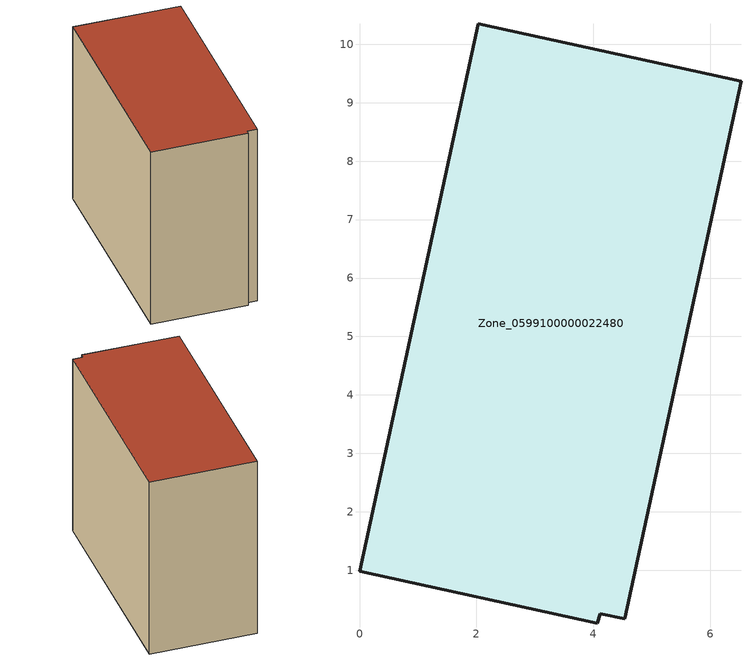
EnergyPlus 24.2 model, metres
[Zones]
Zone_0599100000022480
 floor ground (C_G): 4.54,0.17 4.12,0.25 4.07,0.09 0,0.98 2.03,10.35 6.53,9.37 z0
 wall outside (C_F): 6.53,9.37 2.03,10.35 0,0.98 4.07,0.09 4.12,0.25 4.54,0.17 6.53,9.37 z0:8.36
 roof outside (C_R): 4.12,0.25 4.54,0.17 6.53,9.37 2.03,10.35 0,0.98 4.07,0.09 z8.36
[BUILDING]
Pand.0599100000022480: North Axis=0; Terrain=City; Loads Convergence Tolerance Value=0.04; Temperature Convergence Tolerance Value=0.4; Solar Distribution=FullExterior; Maximum Number of Warmup Days=25; Minimum Number of Warmup Days=1
[Site:Location]
Rotterdam.The.Hague.AP_ZH_NLD Design_Conditions: Latitude=51.96; Longitude=4.45; Time Zone=1; Elevation=-4.5
[SITE:GROUNDTEMPERATURE:BUILDINGSURFACE]
18, 18, 18, 18, 18, 18, 18, 18, 18, 18, 18, 18
[MATERIAL] Thermal Absorptance=0.9; Solar Absorptance=0.7; Visible Absorptance=0.7
Name | Roughness | Thickness | Conductivity | Density | Specific Heat
G.TC.1975-1991 | MediumSmooth | 0.15 | 0.288461 | 540 | 1210
F.TC.1975-1991 | Rough | 0.3 | 0.230769 | 1920 | 840
R.TC.1975-1991 | MediumRough | 0.2 | 0.153846 | 1500 | 1000
[CONSTRUCTION]
C_G: G.TC.1975-1991
C_F: F.TC.1975-1991
C_R: R.TC.1975-1991
[ZONE]
Zone_0599100000022480: Type=1; Multiplier=1; Ceiling Height=Autocalculate; Volume=Autocalculate; Floor Area=autocalculate; Part of Total Floor Area=Yes
[ZONEINFILTRATION:DESIGNFLOWRATE]
Infil_Zone_0599100000022480: Zone or ZoneList or Space or SpaceList=Zone_0599100000022480; Schedule=AlwaysOn; Design Flow Rate Calculation Method=Flow/Area; Flow Rate per Floor Area=0.003; Constant Term Coefficient=1; Temperature Term Coefficient=0; Velocity Term Coefficient=0; Velocity Squared Term Coefficient=0
[HVACTEMPLATE:ZONE:IDEALLOADSAIRSYSTEM]
Zone_0599100000022480: Maximum Heating Supply Air Temperature=50; Minimum Cooling Supply Air Temperature=13; Maximum Heating Supply Air Humidity Ratio=0.0156; Minimum Cooling Supply Air Humidity Ratio=0.0077; Heating Limit=NoLimit; Cooling Limit=NoLimit; Dehumidification Control Type=ConstantSensibleHeatRatio; Cooling Sensible Heat Ratio=0.7; Dehumidification Setpoint=60; Humidification Control Type=None; Humidification Setpoint=30; Outdoor Air Method=None; Outdoor Air Flow Rate per Person=0.00944; Outdoor Air Flow Rate per Zone Floor Area=0; Outdoor Air Flow Rate per Zone=0; Demand Controlled Ventilation Type=None; Outdoor Air Economizer Type=NoEconomizer; Heat Recovery Type=None; Sensible Heat Recovery Effectiveness=0.7; Latent Heat Recovery Effectiveness=0.65
[ZONECONTROL:THERMOSTAT]
ThermostatControl_Zone_0599100000022480: Zone or ZoneList=Zone_0599100000022480; Control Type Schedule=DualSetpointControlType; Control 1=Thermostat_Zone_0599100000022480; Temperature Difference Between Cutout And Setpoint=0
[THERMOSTATSETPOINT:DUALSETPOINT]
Thermostat_Zone_0599100000022480: Heating Setpoint Temperature Schedule=HeatingSetpoint_Zone_0599100000022480; Cooling Setpoint Temperature Schedule=CoolingSetpoint_Zone_0599100000022480
[SCHEDULE:COMPACT]
HeatingSetpoint_Zone_0599100000022480: Through: 12/31, For: AllDays, Until: 24:00, 21
CoolingSetpoint_Zone_0599100000022480: Through: 12/31, For: AllDays, Until: 24:00, 24
DualSetpointControlType: Through: 12/31, For: AllDays, Until: 24:00, 4
AlwaysOn: Through: 12/31, For: AllDays, Until: 24:00, 1
